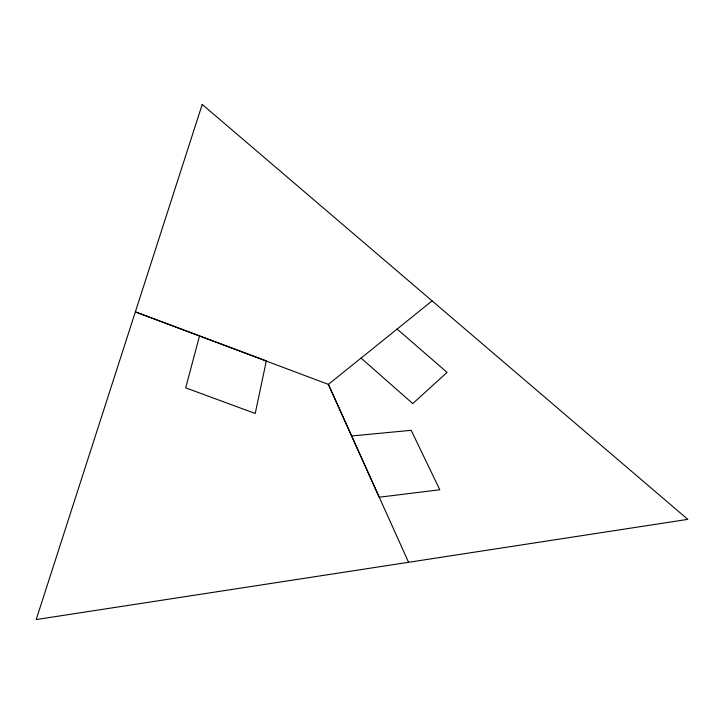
<?xml version="1.0" encoding="UTF-8"?>
<svg xmlns="http://www.w3.org/2000/svg" width="724" height="724" viewBox="0 0 724 724"><rect width="100%" height="100%" fill="white"/><g stroke="black" fill="none" stroke-linecap="round" stroke-linejoin="round"><path stroke-width="1.09" d="M199.48 336.144L185.679 387.856L255.219 413.476L266.323 360.905L135.361 311.89L328.379 384.381L408.571 562.295M432.119 300.885L328.379 384.381L379.231 497.216L439.803 489.768L411.178 430.318L351.249 436.002M397.114 329.058L447.07 372.389L412.752 403.594L361.068 358.072M202.213 104.446L36.2 619.554L687.8 519.361L202.213 104.446"/></g></svg>
